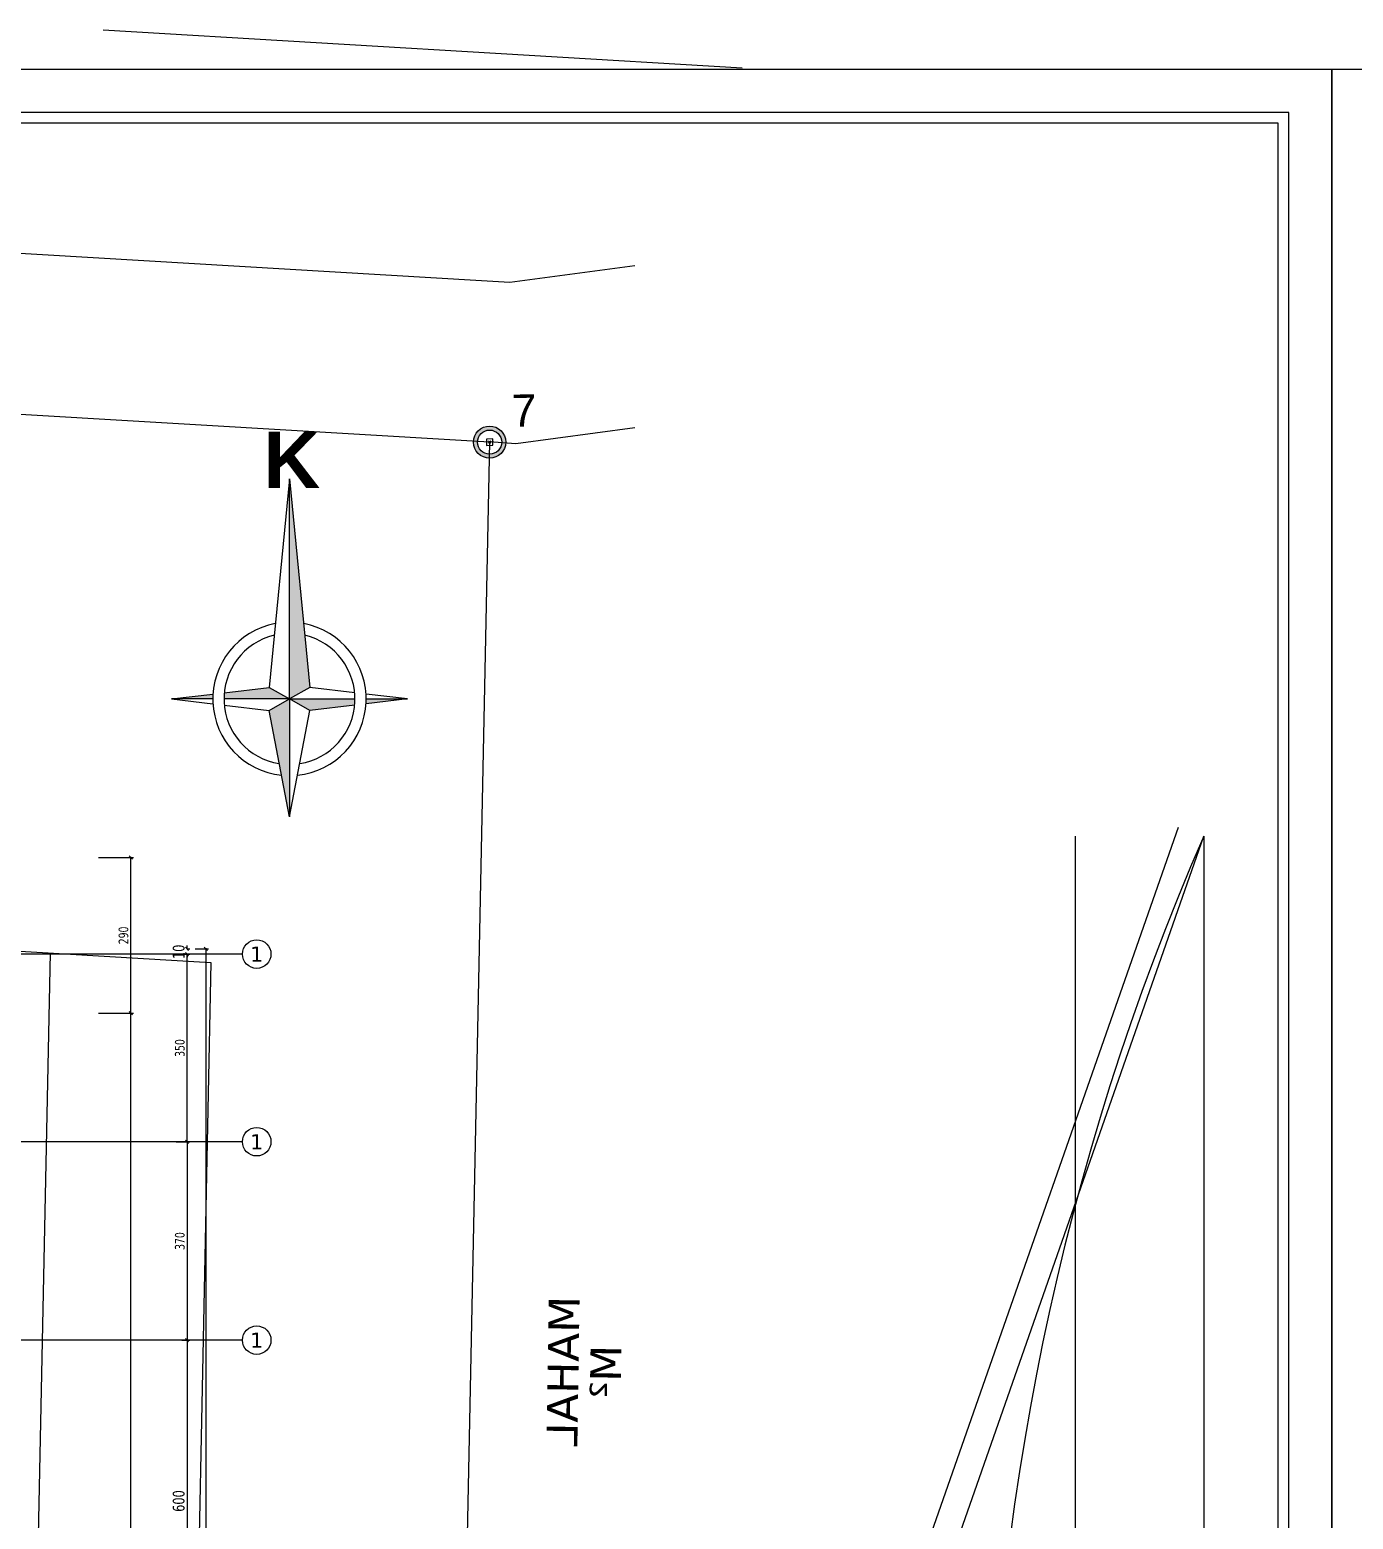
# Model space of a CAD drawing. Header units: millimetres. Extents: x 43168.9 to 43194.6, y -25545.1 to -25543.4.
# Drawn here: x 43180.47 to 43180.964, y -25544.051 to -25543.495 of the extents above; entities that cross this region are included whole.
import ezdxf
from ezdxf.enums import TextEntityAlignment as Align

# ---------------------------------------------------------------- set-up
doc = ezdxf.new("R2010")
doc.units = ezdxf.units.MM
doc.header["$LTSCALE"] = 200
for name, pattern in [('DASHDOT', [1, 0.5, -0.25, 0, -0.25]), ('DASHDOT2', [0.5, 0.25, -0.125, 0, -0.125]), ('HIDDEN2', [0.1875, 0.125, -0.0625])]:
    doc.linetypes.add(name, pattern=pattern)
for name, color, linetype in [('aks_sgh', 5, 'DASHDOT2'), ('arsasiniri_sgh', 10, 'Continuous'), ('gor-1_sgh', 232, 'Continuous'), ('gor-2_sgh', 161, 'Continuous'), ('izd-alt_sgh', 8, 'HIDDEN2'), ('olcuaks_sgh', 41, 'Continuous'), ('olcudis_sgh', 185, 'Continuous'), ('pafta_sgh', 11, 'Continuous'), ('sembol_sgh', 8, 'Continuous'), ('yapi-yaklasma_sgh', 41, 'DASHDOT')]:
    doc.layers.add(name, color=color, linetype=linetype)
doc.styles.add('1-200', font='arial.ttf', dxfattribs={"height": 60})
doc.styles.add('dim', font='VERDANA.TTF', dxfattribs={"width": 0.7})
doc.styles.add('İSİM', font='arialbd.ttf')
doc.styles.add('text1', font='VERDANA.TTF')

msp = doc.modelspace()

# ---------------------------------------------------------------- hatches: boundary and pattern name
h = msp.add_hatch(color=256)
edge = h.paths.add_edge_path()
edge.add_arc((43180.64175433091, -25543.64896207385), 0.006000000000001127, 0, 360)
edge = h.paths.add_edge_path(flags=16)
edge.add_arc((43180.64175433091, -25543.64896207385), 0.004500000000000845, 0, 360)
h = msp.add_hatch(color=256)
h.paths.add_polyline_path([(43180.56710169598, -25543.7447503391), (43180.57472998913, -25543.74048799866), (43180.56708875713, -25543.66266736568)])
h.paths.add_polyline_path([(43180.56710169598, -25543.7447503391), (43180.57473133251, -25543.74901027442), (43180.59142759469, -25543.74704919951, 0.02359947775909238), (43180.59153597707, -25543.74474648749)])
h.paths.add_polyline_path([(43180.61105869825, -25543.7447434101), (43180.59571031354, -25543.74474582948, -0.0158025875491012), (43180.59565347335, -25543.74655284503)])
h.paths.add_polyline_path([(43180.56710169598, -25543.7447503391), (43180.55947340283, -25543.74901267955), (43180.56710862499, -25543.78870734137)])
h.paths.add_polyline_path([(43180.56710169598, -25543.7447503391), (43180.55947205945, -25543.74049040379), (43180.54277579727, -25543.74245147869, 0.02359947775906951), (43180.54266741489, -25543.74475419071)])
h.paths.add_polyline_path([(43180.53849307843, -25543.74475484872, -0.01580258754909673), (43180.53854991861, -25543.74294783318), (43180.52314469372, -25543.7447572681)])
h = msp.add_hatch(color=256)
h.paths.add_polyline_path([(43180.56710169598, -25543.7447503391), (43180.57472998913, -25543.74048799866), (43180.56708875713, -25543.66266736568)])
h.paths.add_polyline_path([(43180.56710169598, -25543.7447503391), (43180.57473133251, -25543.74901027442), (43180.59142759469, -25543.74704919951, 0.02359947775909238), (43180.59153597707, -25543.74474648749)])
h.paths.add_polyline_path([(43180.61105869825, -25543.7447434101), (43180.59571031354, -25543.74474582948, -0.0158025875491012), (43180.59565347335, -25543.74655284503)])
h.paths.add_polyline_path([(43180.56710169598, -25543.7447503391), (43180.55947340283, -25543.74901267955), (43180.56710862499, -25543.78870734137)])
h.paths.add_polyline_path([(43180.56710169598, -25543.7447503391), (43180.55947205945, -25543.74049040379), (43180.54277579727, -25543.74245147869, 0.02359947775906951), (43180.54266741489, -25543.74475419071)])
h.paths.add_polyline_path([(43180.53849307843, -25543.74475484872, -0.01580258754909673), (43180.53854991861, -25543.74294783318), (43180.52314469372, -25543.7447572681)])

# ---------------------------------------------------------------- linework, layer by layer
at = {"color": 0, "linetype": 'ByBlock', "lineweight": -2}
for p, q in [((43180.64292542988, -25543.64773385269), (43180.64052610975, -25543.64779097489)), ((43180.64052610975, -25543.64779097489), (43180.64058323195, -25543.65019029501)), ((43180.64298255208, -25543.65013317281), (43180.64292542988, -25543.64773385269)), ((43180.64058323195, -25543.65019029501), (43180.64298255208, -25543.65013317281)), ((43180.64218857267, -25543.64937611986), (43180.64132008916, -25543.64854802784)), ((43180.64216837692, -25543.64852783209), (43180.64134028491, -25543.64939631561)), ((43180.50847959124, -25543.80451939969), (43180.50727959124, -25543.80331939969)), ((43180.52827959124, -25543.83731939969), (43180.52947959124, -25543.83851939969)), ((43180.52947959124, -25543.84051939969), (43180.52827959124, -25543.83931939969)), ((43180.52947959124, -25543.84051939969), (43180.52827959124, -25543.83931939969)), ((43180.53647959125, -25543.83851939969), (43180.53527959124, -25543.83731939969)), ((43180.50847959124, -25543.86251939969), (43180.50727959124, -25543.86131939969)), ((43180.50727959124, -25543.86131939969), (43180.50847959124, -25543.86251939969)), ((43180.52827959124, -25543.90931015457), (43180.52947959124, -25543.91051015457)), ((43180.52947959124, -25543.91051015457), (43180.52827959124, -25543.90931015457)), ((43180.52947959124, -25543.98451939969), (43180.52827959124, -25543.98331939969)), ((43180.52827959124, -25543.98331939969), (43180.52947959124, -25543.98451939969))]:
    msp.add_line(p, q, dxfattribs=at)
at = {"color": 7}
for p, q in [((43180.56708875713, -25543.66266736568), (43180.55947205945, -25543.74049040379)), ((43180.56708875713, -25543.66266736568), (43180.55947205945, -25543.74049040379)), ((43180.56708875713, -25543.66266736568), (43180.57472998913, -25543.74048799866)), ((43180.56710169598, -25543.7447503391), (43180.56708875713, -25543.66266736568)), ((43180.56710169598, -25543.7447503391), (43180.56708875713, -25543.66266736568)), ((43180.56708875713, -25543.66266736568), (43180.57472998913, -25543.74048799866)), ((43180.56710169598, -25543.7447503391), (43180.56708875713, -25543.66266736568)), ((43180.56710169598, -25543.7447503391), (43180.56708875713, -25543.66266736568)), ((43180.54277579727, -25543.74245147869), (43180.55947205945, -25543.74049040379)), ((43180.54277579727, -25543.74245147869), (43180.55947205945, -25543.74049040379)), ((43180.55947205945, -25543.74049040379), (43180.56710169598, -25543.7447503391)), ((43180.55947205945, -25543.74049040379), (43180.56710169598, -25543.7447503391)), ((43180.55947205945, -25543.74049040379), (43180.56710169598, -25543.7447503391)), ((43180.55947205945, -25543.74049040379), (43180.56710169598, -25543.7447503391)), ((43180.57472998913, -25543.74048799866), (43180.56710169598, -25543.7447503391)), ((43180.57472998913, -25543.74048799866), (43180.56710169598, -25543.7447503391)), ((43180.57472998913, -25543.74048799866), (43180.56710169598, -25543.7447503391)), ((43180.57472998913, -25543.74048799866), (43180.56710169598, -25543.7447503391)), ((43180.59142686873, -25543.74244380976), (43180.57472998913, -25543.74048799866)), ((43180.59142686873, -25543.74244380976), (43180.57472998913, -25543.74048799866)), ((43180.52314469372, -25543.7447572681), (43180.53854991861, -25543.74294783318)), ((43180.52314469372, -25543.7447572681), (43180.53854991861, -25543.74294783318)), ((43180.53849307843, -25543.74475484872), (43180.52314469372, -25543.7447572681)), ((43180.53849307843, -25543.74475484872), (43180.52314469372, -25543.7447572681)), ((43180.53849307843, -25543.74475484872), (43180.52314469372, -25543.7447572681)), ((43180.53849307843, -25543.74475484872), (43180.52314469372, -25543.7447572681)), ((43180.52314469372, -25543.7447572681), (43180.53855048829, -25543.74656184625)), ((43180.52314469372, -25543.7447572681), (43180.53855048829, -25543.74656184625)), ((43180.56710169598, -25543.7447503391), (43180.54266741489, -25543.74475419071)), ((43180.56710169598, -25543.7447503391), (43180.54266741489, -25543.74475419071)), ((43180.56710169598, -25543.7447503391), (43180.54266741489, -25543.74475419071)), ((43180.56710169598, -25543.7447503391), (43180.54266741489, -25543.74475419071)), ((43180.54277652322, -25543.74705686845), (43180.55947340283, -25543.74901267955)), ((43180.54277652322, -25543.74705686845), (43180.55947340283, -25543.74901267955)), ((43180.55947340283, -25543.74901267955), (43180.56710169598, -25543.7447503391)), ((43180.55947340283, -25543.74901267955), (43180.56710169598, -25543.7447503391)), ((43180.55947340283, -25543.74901267955), (43180.56710169598, -25543.7447503391)), ((43180.55947340283, -25543.74901267955), (43180.56710169598, -25543.7447503391)), ((43180.56710169598, -25543.7447503391), (43180.59153597707, -25543.74474648749)), ((43180.56710169598, -25543.7447503391), (43180.59153597707, -25543.74474648749)), ((43180.56710169598, -25543.7447503391), (43180.59153597707, -25543.74474648749)), ((43180.56710169598, -25543.7447503391), (43180.59153597707, -25543.74474648749)), ((43180.56710169598, -25543.7447503391), (43180.56710862499, -25543.78870734137)), ((43180.56710169598, -25543.7447503391), (43180.56710862499, -25543.78870734137)), ((43180.57473133251, -25543.74901027442), (43180.56710169598, -25543.7447503391)), ((43180.57473133251, -25543.74901027442), (43180.56710169598, -25543.7447503391)), ((43180.56710169598, -25543.7447503391), (43180.56710862499, -25543.78870734137)), ((43180.56710169598, -25543.7447503391), (43180.56710862499, -25543.78870734137)), ((43180.57473133251, -25543.74901027442), (43180.56710169598, -25543.7447503391)), ((43180.57473133251, -25543.74901027442), (43180.56710169598, -25543.7447503391)), ((43180.59142759469, -25543.74704919951), (43180.57473133251, -25543.74901027442)), ((43180.59142759469, -25543.74704919951), (43180.57473133251, -25543.74901027442)), ((43180.61105869825, -25543.7447434101), (43180.59565290367, -25543.74293883195)), ((43180.61105869825, -25543.7447434101), (43180.59565290367, -25543.74293883195)), ((43180.61105869825, -25543.7447434101), (43180.59565347335, -25543.74655284503)), ((43180.61105869825, -25543.7447434101), (43180.59565347335, -25543.74655284503)), ((43180.59571031354, -25543.74474582948), (43180.61105869825, -25543.7447434101)), ((43180.59571031354, -25543.74474582948), (43180.61105869825, -25543.7447434101)), ((43180.59571031354, -25543.74474582948), (43180.61105869825, -25543.7447434101)), ((43180.59571031354, -25543.74474582948), (43180.61105869825, -25543.7447434101)), ((43180.56710862499, -25543.78870734137), (43180.55947340283, -25543.74901267955)), ((43180.56710862499, -25543.78870734137), (43180.55947340283, -25543.74901267955)), ((43180.56710862499, -25543.78870734137), (43180.57473133251, -25543.74901027442)), ((43180.56710862499, -25543.78870734137), (43180.57473133251, -25543.74901027442))]:
    msp.add_line(p, q, dxfattribs=at)
for p, q in [((43180.54955959124, -25543.83991939969), (43180.52687959124, -25543.83991939969)), ((43180.54955959124, -25543.90991015457), (43180.52687959124, -25543.90991015457)), ((43180.54955959124, -25543.98391939969), (43180.52687959124, -25543.98391939969))]:
    msp.add_line(p, q)
at = {"color": 0, "linetype": 'Continuous', "lineweight": -2}
for radius in [0.006000000000001127, 0.004500000000000845]:
    msp.add_circle((43180.64175433091, -25543.64896207385), radius, dxfattribs=at)
at = {"linetype": 'Continuous'}
for centre in [(43180.55487959124, -25543.83991939969), (43180.55487959124, -25543.90991015457), (43180.55487959124, -25543.98391939969)]:
    msp.add_circle(centre, 0.005319999999989114, dxfattribs=at)
at = {"color": 7}
for radius, start, end in [(0.02860861790852711, 100.6659485674119, 264.0307343470944), (0.02860861790852711, 100.6659485674119, 264.0307343470944), (0.02860861790852711, 275.9873293893386, 79.35211584571553), (0.02860861790852711, 275.9873293893386, 79.35211584571553), (0.02443428139210952, 103.5423291579417, 261.0398015638304), (0.02443428139210952, 103.5423291579417, 261.0398015638304), (0.02443428139210952, 278.9782618278438, 76.47573334144992), (0.02443428139210952, 278.9782618278438, 76.47573334144992)]:
    msp.add_arc((43180.56710169598, -25543.7447503391), radius, start, end, dxfattribs=at)
at = {"layer": 'aks_sgh'}
for p, q in [((43180.52687959124, -25543.83991939969), (43179.72487849217, -25543.83991939969)), ((43180.52687959124, -25543.90991015457), (43179.72487849217, -25543.90991015457)), ((43180.52687959124, -25543.98391939969), (43179.72487849217, -25543.98391939969))]:
    msp.add_line(p, q, dxfattribs=at)
at = {"layer": 'arsasiniri_sgh', "color": 14}
for p, q in [((43179.62399999916, -25543.58846993122), (43180.64175584803, -25543.64888774398)), ((43180.69587959138, -25543.64358446196), (43180.6515612791, -25543.64954506102)), ((43180.64175584803, -25543.64888774398), (43180.63253894226, -25544.10046317361)), ((43180.6515612791, -25543.64954506102), (43180.64175891544, -25543.64888792608))]:
    msp.add_line(p, q, dxfattribs=at)
at = {"layer": 'gor-1_sgh'}
for p, q in [((43180.86014159972, -25543.79591939969), (43180.86014159972, -25544.56291939969)), ((43180.90814159972, -25543.79591939969), (43180.90814159972, -25544.56291939969))]:
    msp.add_line(p, q, dxfattribs=at)
msp.add_arc((43181.78734316222, -25544.17941939969), 0.9592015625000013, 156.4335934541252, 203.5664065458748, dxfattribs=at)
at = {"layer": 'gor-2_sgh'}
for p, q in [((43180.0232236596, -25543.55210484673), (43180.63870545393, -25543.58868277297)), ((43180.64930754184, -25543.58930794139), (43180.69587959138, -25543.58304422555)), ((43180.63870545393, -25543.58868277297), (43180.64930754184, -25543.58930794139))]:
    msp.add_line(p, q, dxfattribs=at)
at = {"layer": 'izd-alt_sgh'}
for p, q in [((43180.76447801616, -25544.17611589544), (43180.89870301616, -25543.79261589544)), ((43180.77391659972, -25544.17941939969), (43180.90814159972, -25543.79591939969))]:
    msp.add_line(p, q, dxfattribs=at)
at = {"layer": 'olcuaks_sgh'}
for p, q in [((43180.52887959124, -25543.83791939969), (43180.52887959124, -25543.83671939969)), ((43180.52487959124, -25543.83991939969), (43180.52987959125, -25543.83991939969)), ((43180.52887959124, -25543.83791939969), (43180.52987959125, -25543.83791939969)), ((43180.52887959124, -25543.91016015457), (43180.52887959124, -25543.83966939969)), ((43180.52887959124, -25543.83991939969), (43180.52987959125, -25543.83991939969)), ((43180.52887959124, -25543.83991939969), (43180.52887959124, -25543.84111939969)), ((43180.53187959125, -25543.83791939969), (43180.53687959124, -25543.83791939969)), ((43180.53587959124, -25543.83766939969), (43180.53587959124, -25544.55116939969)), ((43180.52487959124, -25543.90991015457), (43180.52987959125, -25543.90991015457)), ((43180.52487959124, -25543.90991015457), (43180.52987959125, -25543.90991015457)), ((43180.52887959124, -25543.90966015457), (43180.52887959124, -25543.98416939969)), ((43180.52687959124, -25543.98391939969), (43180.52987959125, -25543.98391939969)), ((43180.52887959124, -25543.98366939969), (43180.52887959124, -25544.10416939969)), ((43180.52887959124, -25543.98391939969), (43180.52987959125, -25543.98391939969))]:
    msp.add_line(p, q, dxfattribs=at)
at = {"layer": 'olcudis_sgh'}
for p, q in [((43180.49587959125, -25543.80391939969), (43180.50887959125, -25543.80391939969)), ((43180.50787959124, -25543.86216939969), (43180.50787959124, -25543.80366939969)), ((43180.49587959125, -25543.86191939969), (43180.50887959125, -25543.86191939969)), ((43180.49587959125, -25543.86191939969), (43180.50887959125, -25543.86191939969)), ((43180.50787959124, -25544.46516939969), (43180.50787959124, -25543.86166939969))]:
    msp.add_line(p, q, dxfattribs=at)
at = {"layer": 'pafta_sgh'}
for p, q in [((43180.95587965573, -25543.51000000002), (43179.53587965573, -25543.51000000002)), ((43180.95587965573, -25544.97000000002), (43180.95587965573, -25543.51000000002)), ((43180.95587965573, -25543.51000000002), (43180.95587965573, -25544.97000000002)), ((43185.35587965573, -25543.51000000002), (43180.95587965573, -25543.51000000002)), ((43180.93987965573, -25543.52600000002), (43179.55187965573, -25543.52600000002)), ((43180.93587965573, -25543.53000000002), (43179.55587965573, -25543.53000000002)), ((43180.93587965573, -25544.95000000002), (43180.93587965573, -25543.53000000002)), ((43180.93987965573, -25544.95400000002), (43180.93987965573, -25543.52600000002))]:
    msp.add_line(p, q, dxfattribs=at)
at = {"layer": 'yapi-yaklasma_sgh', "color": 40}
msp.add_line((43180.49763812203, -25543.49514920415), (43180.73601105809, -25543.50931564702), dxfattribs=at)
at = {"layer": 'yapi-yaklasma_sgh'}
for p, q in [((43179.72399999917, -25543.79475840276), (43180.53777171501, -25543.84306695065)), ((43179.72399999917, -25543.79475840276), (43180.53777171501, -25543.84306695065)), ((43180.47783184458, -25543.83950869463), (43180.47257225912, -25544.09719816461)), ((43180.47783184458, -25543.83950869463), (43180.47257225912, -25544.09719816461)), ((43180.53777171501, -25543.84306695065), (43180.53255976529, -25544.09842254299)), ((43180.53777171501, -25543.84306695065), (43180.53255976529, -25544.09842254299))]:
    msp.add_line(p, q, dxfattribs=at)

# ---------------------------------------------------------------- texts
at = {"color": 7, "style": 'İSİM'}
msp.add_text('K', height=0.02099999999993132, rotation=0.009031741386771343, dxfattribs=at).set_placement((43180.5679718938, -25543.66604980128), align=Align.CENTER)
msp.add_text('K', height=0.02099999999993132, rotation=0.009031741386771343, dxfattribs=at).set_placement((43180.5679718938, -25543.66604980128), align=Align.CENTER)
at = {"linetype": 'Continuous', "style": 'text1'}
for p in [(43180.55487959124, -25543.83991939969), (43180.55487959124, -25543.90991015457), (43180.55487959124, -25543.98391939969)]:
    msp.add_attdef('1', text='', height=0.00559999999998854, dxfattribs=at).set_placement(p, align=Align.MIDDLE)
at = {"color": 7, "style": 'text1', "text_generation_flag": 4}
for tag, text, p in [('MAHAL', '', (43180.66912658244, -25543.99548829531)), ('M²', 'm²', (43180.6849305574, -25543.99572827266))]:
    msp.add_attdef(tag, text=text, height=0.01153707798048016, rotation=269.1300512774552, dxfattribs=at).set_placement(p, align=Align.MIDDLE)
at = {"layer": 'olcuaks_sgh', "color": 2, "style": 'dim', "width": 0.7}
for s, height, p in [('10', 0.0044, (43180.52794366109, -25543.84176048767)), ('350', 0.0036, (43180.5279671668, -25543.87824713442)), ('370', 0.0036, (43180.5279671668, -25543.95024713441)), ('600', 0.0044, (43180.52794366109, -25544.04796125328))]:
    msp.add_text(s, height=height, rotation=90, dxfattribs=at).set_placement(p)
at = {"layer": 'olcudis_sgh', "color": 2, "style": 'dim', "width": 0.7}
msp.add_text('290', height=0.0036, rotation=90, dxfattribs=at).set_placement((43180.5069671668, -25543.83624667974))
at = {"layer": 'sembol_sgh', "color": 1, "ltscale": 50, "style": '1-200'}
msp.add_text('7', height=0.012, rotation=1.363815402362324, dxfattribs=at).set_placement((43180.65008668993, -25543.64326292233))

doc.saveas('drawing.dxf')
